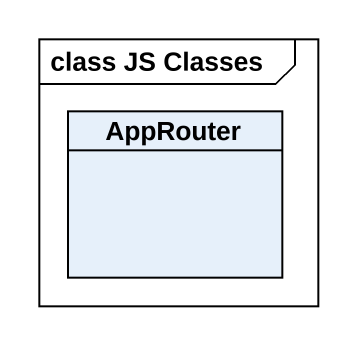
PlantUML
@startuml
mainframe class JS Classes
hide circle
hide empty members
class AppRouter
@enduml
